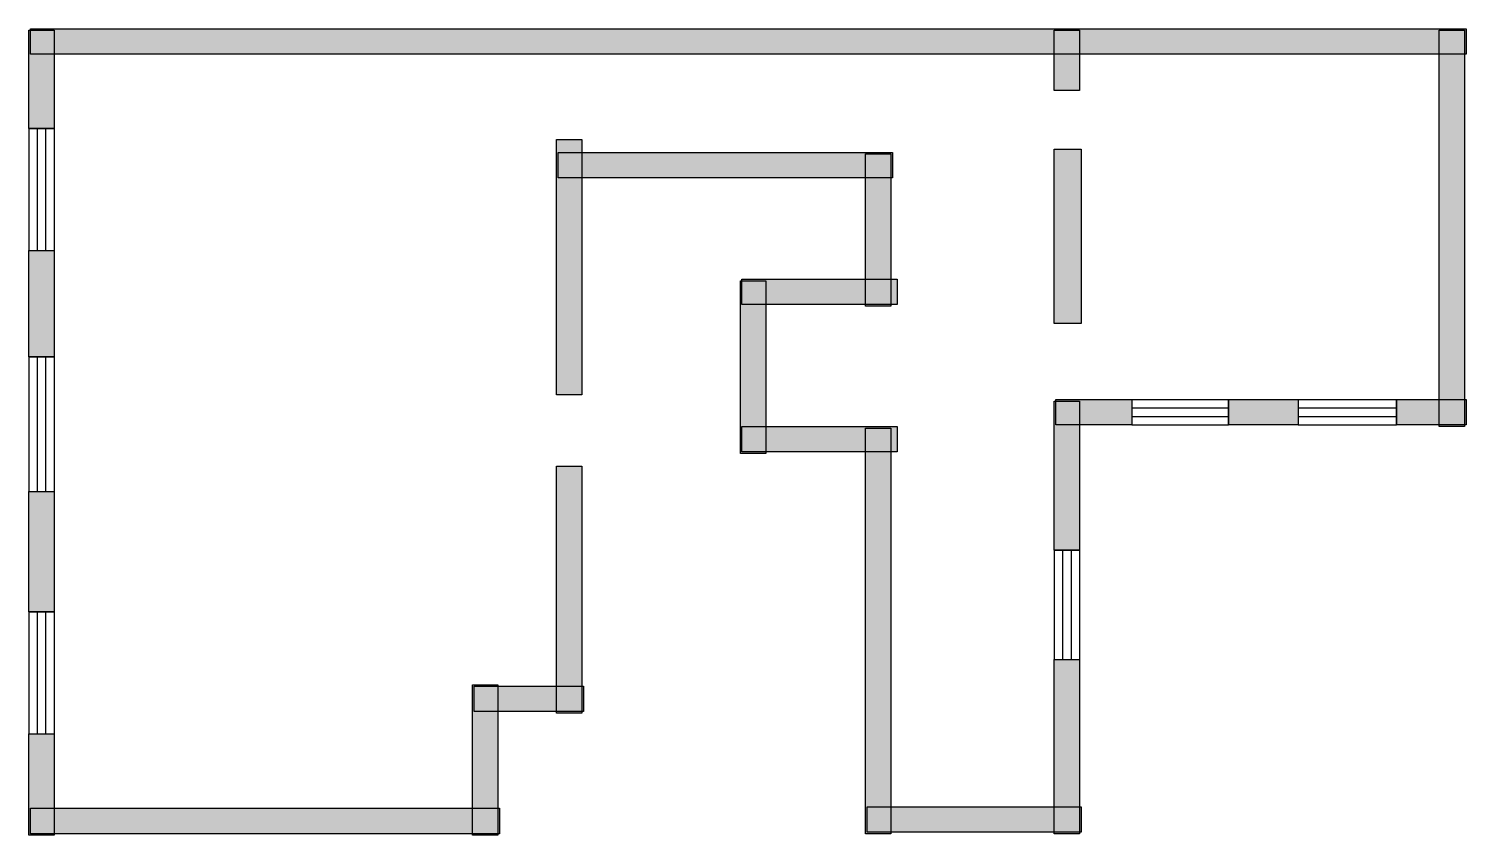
# Model space of a CAD drawing. Header units: millimetres. Extents: x 1364 to 9346, y 950 to 5430.
import ezdxf

# ---------------------------------------------------------------- set-up
doc = ezdxf.new("R2010")
doc.units = ezdxf.units.MM
doc.layers.add('WALL', color=7, linetype='Continuous')
doc.layers.add('WINDOW', color=5, linetype='Continuous')

msp = doc.modelspace()

# ---------------------------------------------------------------- hatches: boundary and pattern name
at = {"layer": 'WALL'}
h = msp.add_hatch(color=256, dxfattribs=at)
h.dxf.hatch_style = 1
h.paths.add_polyline_path([(1372.8, 5429.6), (9345.6, 5429.6), (9345.6, 5288.8), (1372.8, 5288.8)])
h = msp.add_hatch(color=256, dxfattribs=at)
h.dxf.hatch_style = 1
h.paths.add_polyline_path([(1364, 5420.8), (1504.8, 5420.8), (1504.8, 4875.2), (1364, 4875.2)])
h = msp.add_hatch(color=256, dxfattribs=at)
h.dxf.hatch_style = 1
h.paths.add_polyline_path([(7057.6, 5420.8), (7198.4, 5420.8), (7198.4, 5086.4), (7057.6, 5086.4)])
h = msp.add_hatch(color=256, dxfattribs=at)
h.dxf.hatch_style = 1
h.paths.add_polyline_path([(9196, 5420.8), (9336.8, 5420.8), (9336.8, 3220.8), (9196, 3220.8)])
h = msp.add_hatch(color=256, dxfattribs=at)
h.dxf.hatch_style = 1
h.paths.add_polyline_path([(4294.4, 4813.6), (4435.2, 4813.6), (4435.2, 3396.8), (4294.4, 3396.8)])
h = msp.add_hatch(color=256, dxfattribs=at)
h.dxf.hatch_style = 1
h.paths.add_polyline_path([(4303.2, 4743.2), (6160, 4743.2), (6160, 4602.4), (4303.2, 4602.4)])
h = msp.add_hatch(color=256, dxfattribs=at)
h.dxf.hatch_style = 1
h.paths.add_polyline_path([(6010.4, 4734.4), (6151.2, 4734.4), (6151.2, 3889.6), (6010.4, 3889.6)])
h = msp.add_hatch(color=256, dxfattribs=at)
h.dxf.hatch_style = 1
h.paths.add_polyline_path([(7057.6, 4760.8), (7207.2, 4760.8), (7207.2, 3792.8), (7057.6, 3792.8)])
h = msp.add_hatch(color=256, dxfattribs=at)
h.dxf.hatch_style = 1
h.paths.add_polyline_path([(1364, 4197.6), (1504.8, 4197.6), (1504.8, 3608), (1364, 3608)])
h = msp.add_hatch(color=256, dxfattribs=at)
h.dxf.hatch_style = 1
h.paths.add_polyline_path([(5315.2, 4030.4), (5456, 4030.4), (5456, 3071.2), (5315.2, 3071.2)])
h = msp.add_hatch(color=256, dxfattribs=at)
h.dxf.hatch_style = 1
h.paths.add_polyline_path([(5324, 4039.2), (6186.4, 4039.2), (6186.4, 3898.4), (5324, 3898.4)])
h = msp.add_hatch(color=256, dxfattribs=at)
h.dxf.hatch_style = 1
h.paths.add_polyline_path([(7057.6, 3361.6), (7198.4, 3361.6), (7198.4, 2534.4), (7057.6, 2534.4)])
h = msp.add_hatch(color=256, dxfattribs=at)
h.dxf.hatch_style = 1
h.paths.add_polyline_path([(7066.4, 3370.4), (7488.8, 3370.4), (7488.8, 3229.6), (7066.4, 3229.6)])
h = msp.add_hatch(color=256, dxfattribs=at)
h.dxf.hatch_style = 1
h.paths.add_polyline_path([(8025.6, 3370.4), (8412.8, 3370.4), (8412.8, 3229.6), (8025.6, 3229.6)])
h = msp.add_hatch(color=256, dxfattribs=at)
h.dxf.hatch_style = 1
h.paths.add_polyline_path([(8958.4, 3370.4), (9345.6, 3370.4), (9345.6, 3229.6), (8958.4, 3229.6)])
h = msp.add_hatch(color=256, dxfattribs=at)
h.dxf.hatch_style = 1
h.paths.add_polyline_path([(5324, 3220.8), (6186.4, 3220.8), (6186.4, 3080), (5324, 3080)])
h = msp.add_hatch(color=256, dxfattribs=at)
h.dxf.hatch_style = 1
h.paths.add_polyline_path([(6010.4, 3212), (6151.2, 3212), (6151.2, 959.2), (6010.4, 959.2)])
h = msp.add_hatch(color=256, dxfattribs=at)
h.dxf.hatch_style = 1
h.paths.add_polyline_path([(4294.4, 3000.8), (4435.2, 3000.8), (4435.2, 1628), (4294.4, 1628)])
h = msp.add_hatch(color=256, dxfattribs=at)
h.dxf.hatch_style = 1
h.paths.add_polyline_path([(1364, 2860), (1504.8, 2860), (1504.8, 2191.2), (1364, 2191.2)])
h = msp.add_hatch(color=256, dxfattribs=at)
h.dxf.hatch_style = 1
h.paths.add_polyline_path([(7057.6, 1927.2), (7198.4, 1927.2), (7198.4, 959.2), (7057.6, 959.2)])
h = msp.add_hatch(color=256, dxfattribs=at)
h.dxf.hatch_style = 1
h.paths.add_polyline_path([(3828, 1786.4), (3968.8, 1786.4), (3968.8, 950.4), (3828, 950.4)])
h = msp.add_hatch(color=256, dxfattribs=at)
h.dxf.hatch_style = 1
h.paths.add_polyline_path([(3836.8, 1777.6), (4444, 1777.6), (4444, 1636.8), (3836.8, 1636.8)])
h = msp.add_hatch(color=256, dxfattribs=at)
h.dxf.hatch_style = 1
h.paths.add_polyline_path([(1364, 1513.6), (1504.8, 1513.6), (1504.8, 950.4), (1364, 950.4)])
h = msp.add_hatch(color=256, dxfattribs=at)
h.dxf.hatch_style = 1
h.paths.add_polyline_path([(1372.8, 1100), (3977.6, 1100), (3977.6, 959.2), (1372.8, 959.2)])
h = msp.add_hatch(color=256, dxfattribs=at)
h.dxf.hatch_style = 1
h.paths.add_polyline_path([(6019.2, 1108.8), (7207.2, 1108.8), (7207.2, 968), (6019.2, 968)])

# ---------------------------------------------------------------- linework, layer by layer
for points in [[(1372.8, 5429.6), (9345.6, 5429.6), (9345.6, 5288.8), (1372.8, 5288.8)], [(1364, 5420.8), (1504.8, 5420.8), (1504.8, 4875.2), (1364, 4875.2)], [(7057.6, 5420.8), (7198.4, 5420.8), (7198.4, 5086.4), (7057.6, 5086.4)], [(9196, 5420.8), (9336.8, 5420.8), (9336.8, 3220.8), (9196, 3220.8)], [(4294.4, 4813.6), (4435.2, 4813.6), (4435.2, 3396.8), (4294.4, 3396.8)], [(4303.2, 4743.2), (6160, 4743.2), (6160, 4602.4), (4303.2, 4602.4)], [(6010.4, 4734.4), (6151.2, 4734.4), (6151.2, 3889.6), (6010.4, 3889.6)], [(7057.6, 4760.8), (7207.2, 4760.8), (7207.2, 3792.8), (7057.6, 3792.8)], [(1364, 4197.6), (1504.8, 4197.6), (1504.8, 3608), (1364, 3608)], [(5315.2, 4030.4), (5456, 4030.4), (5456, 3071.2), (5315.2, 3071.2)], [(5324, 4039.2), (6186.4, 4039.2), (6186.4, 3898.4), (5324, 3898.4)], [(7057.6, 3361.6), (7198.4, 3361.6), (7198.4, 2534.4), (7057.6, 2534.4)], [(7066.4, 3370.4), (7488.8, 3370.4), (7488.8, 3229.6), (7066.4, 3229.6)], [(8025.6, 3370.4), (8412.8, 3370.4), (8412.8, 3229.6), (8025.6, 3229.6)], [(8958.4, 3370.4), (9345.6, 3370.4), (9345.6, 3229.6), (8958.4, 3229.6)], [(5324, 3220.8), (6186.4, 3220.8), (6186.4, 3080), (5324, 3080)], [(6010.4, 3212), (6151.2, 3212), (6151.2, 959.2), (6010.4, 959.2)], [(4294.4, 3000.8), (4435.2, 3000.8), (4435.2, 1628), (4294.4, 1628)], [(1364, 2860), (1504.8, 2860), (1504.8, 2191.2), (1364, 2191.2)], [(7057.6, 1927.2), (7198.4, 1927.2), (7198.4, 959.2), (7057.6, 959.2)], [(3828, 1786.4), (3968.8, 1786.4), (3968.8, 950.4), (3828, 950.4)], [(3836.8, 1777.6), (4444, 1777.6), (4444, 1636.8), (3836.8, 1636.8)], [(1364, 1513.6), (1504.8, 1513.6), (1504.8, 950.4), (1364, 950.4)], [(1372.8, 1100), (3977.6, 1100), (3977.6, 959.2), (1372.8, 959.2)], [(6019.2, 1108.8), (7207.2, 1108.8), (7207.2, 968), (6019.2, 968)]]:
    msp.add_lwpolyline(points, close=True, dxfattribs=at)
at = {"layer": 'WINDOW'}
for p, q in [((1364, 4875.2), (1364, 4197.6)), ((1364, 4875.2), (1504.8, 4875.2)), ((1410.9, 4875.2), (1410.9, 4197.6)), ((1457.9, 4875.2), (1457.9, 4197.6)), ((1504.8, 4875.2), (1504.8, 4197.6)), ((1364, 4197.6), (1504.8, 4197.6)), ((1364, 3608), (1364, 2860)), ((1364, 3608), (1504.8, 3608)), ((1410.9, 3608), (1410.9, 2860)), ((1457.9, 3608), (1457.9, 2860)), ((1504.8, 3608), (1504.8, 2860)), ((7488.8, 3370.4), (8025.6, 3370.4)), ((7488.8, 3370.4), (7488.8, 3229.6)), ((8025.6, 3370.4), (8025.6, 3229.6)), ((8412.8, 3370.4), (8958.4, 3370.4)), ((8412.8, 3370.4), (8412.8, 3229.6)), ((8958.4, 3370.4), (8958.4, 3229.6)), ((7488.8, 3323.5), (8025.6, 3323.5)), ((7488.8, 3276.5), (8025.6, 3276.5)), ((8412.8, 3323.5), (8958.4, 3323.5)), ((8412.8, 3276.5), (8958.4, 3276.5)), ((7488.8, 3229.6), (8025.6, 3229.6)), ((8412.8, 3229.6), (8958.4, 3229.6)), ((1364, 2860), (1504.8, 2860)), ((7057.6, 2534.4), (7057.6, 1927.2)), ((7057.6, 2534.4), (7198.4, 2534.4)), ((7104.5, 2534.4), (7104.5, 1927.2)), ((7151.5, 2534.4), (7151.5, 1927.2)), ((7198.4, 2534.4), (7198.4, 1927.2)), ((1364, 2191.2), (1364, 1513.6)), ((1364, 2191.2), (1504.8, 2191.2)), ((1410.9, 2191.2), (1410.9, 1513.6)), ((1457.9, 2191.2), (1457.9, 1513.6)), ((1504.8, 2191.2), (1504.8, 1513.6)), ((7057.6, 1927.2), (7198.4, 1927.2)), ((1364, 1513.6), (1504.8, 1513.6))]:
    msp.add_line(p, q, dxfattribs=at)

doc.saveas('drawing.dxf')
